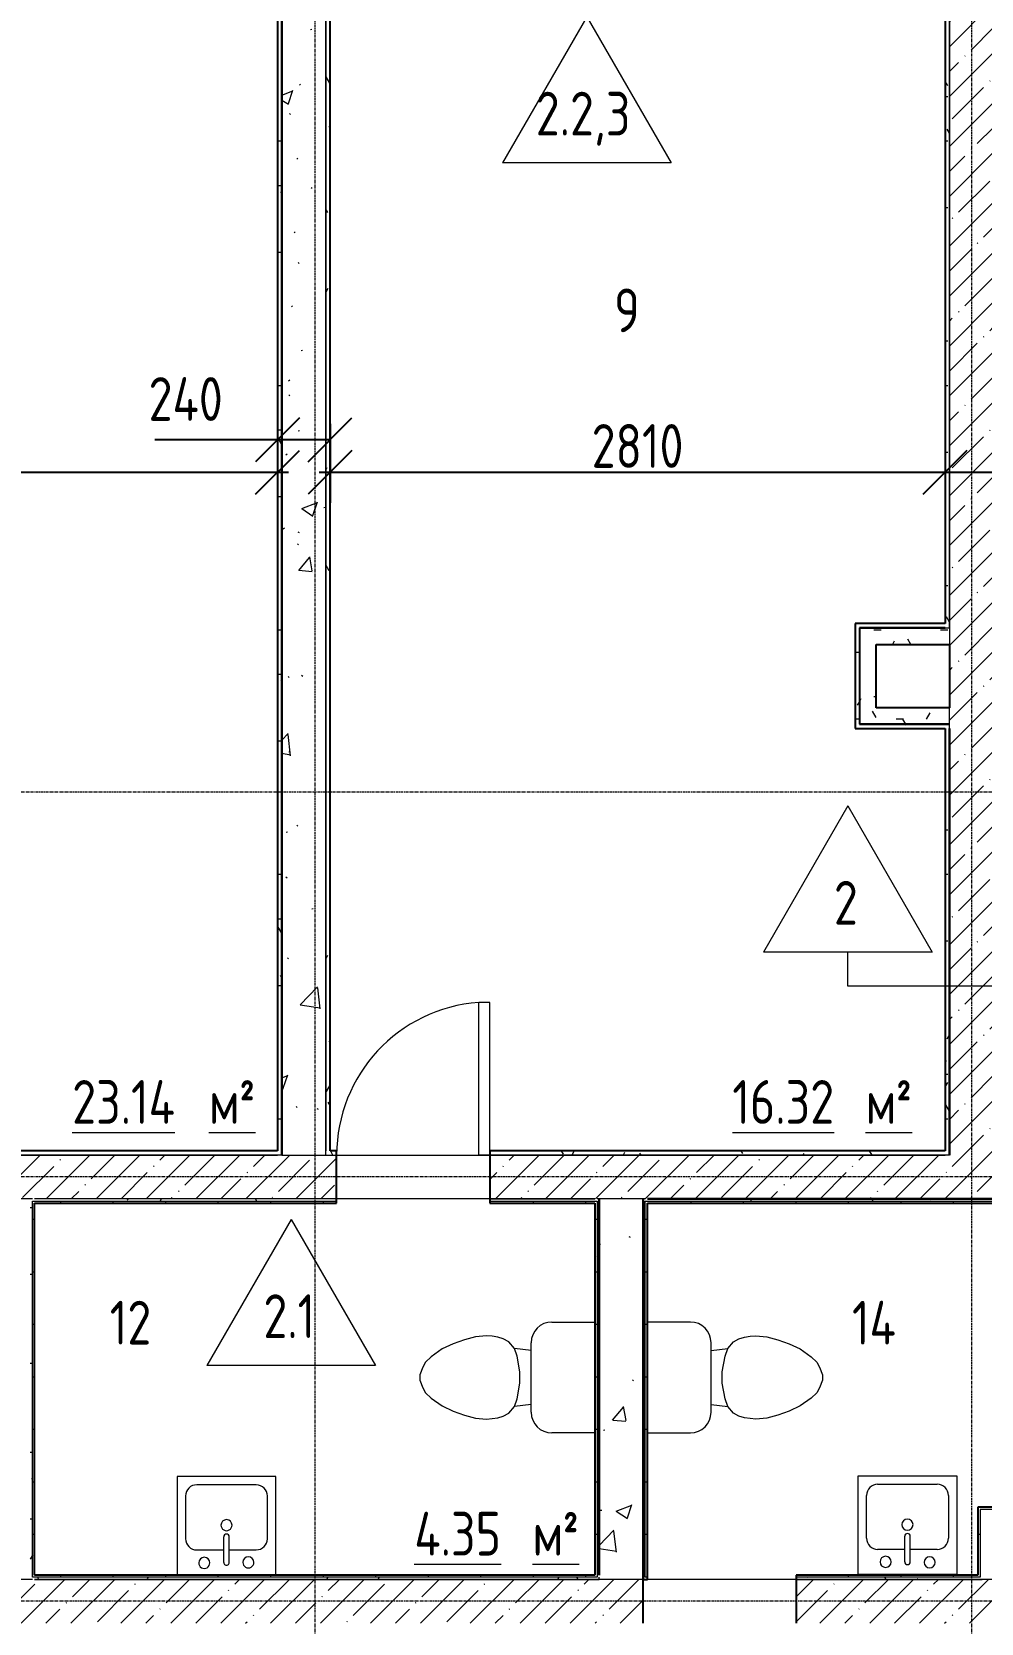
# Model space of a CAD drawing. Header units: millimetres. Extents: x -11854 to 4360091, y -19344 to 4989148.
# Drawn here: x 57830 to 62167, y 14747 to 22023 of the extents above; entities that cross this region are included whole.
import ezdxf

# ---------------------------------------------------------------- set-up
doc = ezdxf.new("R2010")
doc.units = ezdxf.units.MM
doc.linetypes.add('Линия сетки', pattern=[22.225, 12.7, -3.175, 3.175, -3.175])
doc.layers.get('0').update_dxf_attribs({"color": 254})
doc.layers.get('Defpoints').update_dxf_attribs({"color": 254})
for name, color, linetype, lineweight in [('A-ANNO-DIMS', 254, 'Continuous', 9), ('A-AREA-IDEN', 254, 'Continuous', 9), ('A-DOOR', 254, 'Continuous', 9), ('A-WALL', 254, 'Continuous', 9), ('P-SANR-FIXT', 254, 'Continuous', 9), ('S-GRID', 254, 'Continuous', 9)]:
    doc.layers.add(name, color=color, linetype=linetype, lineweight=lineweight)
doc.styles.add('ISOCPEUR', font='isocpeur.ttf', dxfattribs={"width": 0.8, "height": 200})
doc.styles.add('ISOCPEUR_B', font='', dxfattribs={"width": 0.8, "height": 200})
doc.styles.add('ISOCPEUR_B_1', font='', dxfattribs={"width": 0.8, "height": 200})
doc.styles.get('ISOCPEUR_B').set_extended_font_data('ISOCPEUR', bold=True)
doc.styles.get('ISOCPEUR_B_1').set_extended_font_data('ISOCPEUR', bold=True)
doc.dimstyles.new('2_0_мм_ISOCPEUR', dxfattribs={"dimscale": 304.8, "dimtxt": 199.196235, "dimasz": 0.656168, "dimexe": 0.459318, "dimexo": 0.625, "dimgap": 0.065617, "dimtad": 1, "dimdec": 0, "dimtxsty": 'ISOCPEUR', "dimblk1": 'OBLIQUE', "dimblk2": 'OBLIQUE', "dimsah": 1, "dimcen": 2.5, "dimdle": 0.164042, "dimazin": 3, "dimtfac": 1, "dimtix": 1, "dimtmove": 0, "dimatfit": 3, "dimfxl": 0.787402, "dimfxlon": 1, "dimtvp": 1, "dimarcsym": 2})
doc.dimstyles.new('2_0_мм_ISOCPEUR_1', dxfattribs={"dimscale": 304.8, "dimtxt": 199.196235, "dimasz": 0.656168, "dimexe": 0.459318, "dimexo": 0.625, "dimgap": 0.065617, "dimtad": 1, "dimdec": 0, "dimtxsty": 'ISOCPEUR', "dimblk1": 'OBLIQUE', "dimblk2": 'OBLIQUE', "dimsah": 1, "dimcen": 2.5, "dimdle": 0.164042, "dimazin": 3, "dimtfac": 1, "dimtix": 1, "dimtmove": 1, "dimatfit": 3, "dimfxl": 0.787402, "dimfxlon": 1, "dimtvp": 1, "dimarcsym": 2})
pattern_1 = [(50, (542041.7, 20914.14), (728.7365, -63.7558), [76.2, -838.2]), (355, (542041.7, 20914.14), (-140.9716, 764.2276), [60.96, -670.56]), (100.451, (542102.4, 20908.8), (587.77, 700.4668), [64.76, -712.36]), (46.184, (542041.7, 21117.3), (1084.3162, -168.171), [114.3, -1257.3]), (96.636, (542132, 21103.3), (949.61, 989.7098), [97.14, -1068.54]), (351.184, (542041.7, 21117.3), (949.6206, 989.7012), [91.44, -1005.84]), (21, (542143.3, 21066.54), (606.4579, -409.0606), [76.2, -838.2]), (326, (542143.3, 21066.54), (247.2083, 736.7529), [60.96, -670.56]), (71.451, (542193.8, 21032.46), (853.6683, 327.6855), [64.76, -712.36]), (37.5, (542041.67, 20914.14), (12.3547, 338.22012), [6.706, -655.726, 6.706, -674.014, -673.1]), (37.5, (542041.67, 20914.14), (12.3547, 338.22012), [-1343.152, 6.706, -666.394]), (7.5, (542041.67, 20914.14), (267.27887, 400.72213), [6.706, -381.406, 6.706, -640.486, -256.54]), (7.5, (542041.67, 20914.14), (267.27887, 400.72213), [-1035.304, 6.706, -249.834]), (327.5, (541815.1, 20914.14), (542.36333, -22.91534), [6.706, -247.294, 6.706, -785.774, -1051.56]), (327.5, (541815.1, 20914.14), (542.36333, -22.91534), [-1046.48, 6.706, -1044.854]), (317.5, (541713.5, 20914.14), (592.51696, 101.7071), [6.706, -323.494, 6.706, -519.582, -746.76]), (317.5, (541713.5, 20914.14), (592.51696, 101.7071), [-856.488, 6.706, -740.054])]
pattern_2 = [(45, (542041.67, 20914.14), (-114.049253, 114.049253), []), (45, (542155.72, 20914.14), (-114.049253, 114.049253), [201.613, -40.323, 3.353, -36.97])]
pattern_3 = [(0, (542041.67, 20914.14), (406.4, 101.6), [33.528, -271.272, 33.528, -271.272, -1625.6]), (0, (542041.67, 20914.14), (406.4, 101.6), [-609.6, 33.528, -576.072, 33.528, -271.272, -711.2]), (0, (542041.67, 20914.14), (406.4, 101.6), [-1524, 33.528, -169.672, 33.528, -474.472]), (120, (542194.07, 20964.94), (-291.18818, 301.152724), [33.528, -271.272, 33.528, -1896.872]), (120, (542194.07, 20964.94), (-291.18818, 301.152724), [-338.328, -271.272, 33.528, -576.072, -1016]), (120, (542194.07, 20964.94), (-291.18818, 301.152724), [-1219.2, 33.528, -271.272, 33.528, -677.672]), (120, (542194.07, 20964.94), (-291.18818, 301.152724), [-1557.528, -169.672, 33.528, -474.472]), (240, (542244.87, 21168.14), (-115.21182, -402.752724), [33.528, -271.272, 33.528, -1896.872]), (240, (542244.87, 21168.14), (-115.21182, -402.752724), [-338.328, -271.272, 33.528, -576.072, -1016]), (240, (542244.87, 21168.14), (-115.21182, -402.752724), [-1219.2, 33.528, -271.272, 33.528, -677.672]), (240, (542244.87, 21168.14), (-115.21182, -402.752724), [-1557.528, -169.672, 33.528, -474.472])]
pattern_4 = [(0, (542041.67, 20914.14), (0, 240), []), (90, (542041.67, 20914.14), (-240, 1e-14), [])]

# ---------------------------------------------------------------- blocks, each defined once
blk = doc.blocks.new('Одиночные-Щитовые - Дверной блок внутренний глухой ДГ 21х7 Л-4592465-1Б')
at = {"layer": 'A-DOOR', "lineweight": 18}
for p, q in [((299, 100), (299, 798.1)), ((350, 798.1), (299, 798.1)), ((350, 100), (350, 798.1)), ((350, 100), (299, 100))]:
    blk.add_line(p, q, dxfattribs=at)
at = {"layer": 'A-DOOR'}
blk.add_arc((350, 100), 700, 94.17811, 180, dxfattribs=at)
blk = doc.blocks.new('Туалет-Домашний-3D - Туалет-Домашний-3D-V10-1Б')
at = {"layer": 'P-SANR-FIXT'}
for p, q in [((-253.4, 298.4), (-253.4, 494.7)), ((253.4, 494.7), (253.4, 298.4)), ((158.7, 203.8), (-158.8, 203.8)), ((-123.5, 203.8), (-132.3, 127)), ((-25.4, 152.4), (-97.4, 139.7)), ((25.4, 152.4), (-25.4, 152.4)), ((97.4, 139.7), (25.4, 152.4)), ((123.5, 203.8), (132.3, 127)), ((-177, 76.2), (-183.8, 50.8)), ((-162.6, 101.6), (-177, 76.2)), ((-132.3, 127), (-162.6, 101.6)), ((-97.4, 139.7), (-132.3, 127)), ((132.3, 127), (97.4, 139.7)), ((162.6, 101.6), (132.3, 127)), ((177, 76.2), (162.6, 101.6)), ((183.8, 50.8), (177, 76.2)), ((-188.3, 25.3), (-190.5, 0)), ((-190.5, 0), (-186.1, -50.6)), ((-183.8, 50.8), (-188.3, 25.3)), ((188.3, 25.3), (183.8, 50.8)), ((186.1, -50.6), (190.5, 0)), ((190.5, 0), (188.3, 25.3)), ((-186.1, -50.6), (-172.4, -101.6)), ((172.4, -101.6), (186.1, -50.6)), ((-172.4, -101.6), (-153.9, -152.4)), ((153.9, -152.4), (172.4, -101.6)), ((-153.9, -152.4), (-130.2, -203.2)), ((-130.2, -203.2), (-95, -254)), ((95, -254), (130.2, -203.2)), ((130.2, -203.2), (153.9, -152.4)), ((-95, -254), (-69.6, -279.4)), ((-69.6, -279.4), (-47.6, -292.1)), ((47.6, -292.1), (69.6, -279.4)), ((69.6, -279.4), (95, -254)), ((-47.6, -292.1), (-12.7, -304.8)), ((-12.7, -304.8), (12.7, -304.8)), ((12.7, -304.8), (47.6, -292.1))]:
    blk.add_line(p, q, dxfattribs=at)
for centre, start, end in [((-158.8, 298.4), 180, 270), ((158.7, 298.4), 270, 360)]:
    blk.add_arc(centre, 94.6, start, end, dxfattribs=at)
blk = doc.blocks.new('Кухонная мойка-Островок - 450 x 450 мм-V9-1Б')
at = {"layer": 'P-SANR-FIXT'}
for p, q in [((240.7, 227.3), (-209.3, 227.3)), ((-209.3, 227.3), (-209.3, -222.7)), ((240.7, -222.7), (240.7, 227.3)), ((3, 170.2), (3, 53.1)), ((28.4, 170.2), (28.4, 53.1)), ((3, 113), (-120.4, 113)), ((151.8, 113), (28.4, 113)), ((-171.2, 62.2), (-171.2, -133.8)), ((202.6, -133.8), (202.6, 62.2)), ((-120.4, -184.6), (151.8, -184.6)), ((-209.3, -222.7), (240.7, -222.7))]:
    blk.add_line(p, q, dxfattribs=at)
for centre, radius, start, end in [((-84.3, 170.2), 25.4, 360, 180), ((-84.3, 170.2), 25.4, 180, 360), ((15.7, 170.2), 12.7, 360, 180), ((117.3, 172.3), 25.4, 360, 180), ((117.3, 172.3), 25.4, 180, 0), ((-120.4, 62.2), 50.8, 90, 180), ((151.8, 62.2), 50.8, 360, 90), ((15.7, 0), 25.4, 360, 180), ((15.7, 0), 25.4, 180, 0), ((15.7, 53.1), 12.7, 180, 0), ((-120.4, -133.8), 50.8, 180, 270), ((151.8, -133.8), 50.8, 270, 0)]:
    blk.add_arc(centre, radius, start, end, dxfattribs=at)
blk = doc.blocks.new('Туалет-Домашний-3D - Туалет-Домашний-3D-2034792-1Б')
at = {"layer": 'P-SANR-FIXT'}
for p, q in [((-69.6, 279.4), (-47.6, 292.1)), ((-47.6, 292.1), (-12.7, 304.8)), ((-12.7, 304.8), (12.7, 304.8)), ((12.7, 304.8), (47.6, 292.1)), ((47.6, 292.1), (69.6, 279.4)), ((-130.2, 203.2), (-95, 254)), ((-95, 254), (-69.6, 279.4)), ((69.6, 279.4), (95, 254)), ((95, 254), (130.2, 203.2)), ((-172.4, 101.6), (-153.9, 152.4)), ((-153.9, 152.4), (-130.2, 203.2)), ((130.2, 203.2), (153.9, 152.4)), ((153.9, 152.4), (172.4, 101.6)), ((-186.1, 50.6), (-172.4, 101.6)), ((172.4, 101.6), (186.1, 50.6)), ((-190.5, 0), (-186.1, 50.6)), ((186.1, 50.6), (190.5, 0)), ((-188.3, -25.3), (-190.5, 0)), ((-183.8, -50.8), (-188.3, -25.3)), ((-177, -76.2), (-183.8, -50.8)), ((183.8, -50.8), (177, -76.2)), ((188.3, -25.3), (183.8, -50.8)), ((190.5, 0), (188.3, -25.3)), ((-162.6, -101.6), (-177, -76.2)), ((-132.3, -127), (-162.6, -101.6)), ((-97.4, -139.7), (-132.3, -127)), ((-123.5, -203.8), (-132.3, -127)), ((-25.4, -152.4), (-97.4, -139.7)), ((97.4, -139.7), (25.4, -152.4)), ((132.3, -127), (97.4, -139.7)), ((123.5, -203.8), (132.3, -127)), ((162.6, -101.6), (132.3, -127)), ((177, -76.2), (162.6, -101.6)), ((158.7, -203.8), (-158.8, -203.8)), ((25.4, -152.4), (-25.4, -152.4)), ((-253.4, -298.4), (-253.4, -494.7)), ((253.4, -494.7), (253.4, -298.4))]:
    blk.add_line(p, q, dxfattribs=at)
for centre, start, end in [((-158.8, -298.4), 90, 180), ((158.7, -298.4), 0, 90)]:
    blk.add_arc(centre, 94.6, start, end, dxfattribs=at)
blk = doc.blocks.new('Кухонная мойка-Островок - 450 x 450 мм-2034793-1Б')
at = {"layer": 'P-SANR-FIXT'}
for p, q in [((-209.3, 222.7), (240.7, 222.7)), ((-209.3, -227.3), (-209.3, 222.7)), ((240.7, 222.7), (240.7, -227.3)), ((-120.4, 184.6), (151.8, 184.6)), ((-171.2, -62.2), (-171.2, 133.8)), ((202.6, 133.8), (202.6, -62.2)), ((3, -170.2), (3, -53.1)), ((28.4, -170.2), (28.4, -53.1)), ((3, -113), (-120.4, -113)), ((151.8, -113), (28.4, -113)), ((240.7, -227.3), (-209.3, -227.3))]:
    blk.add_line(p, q, dxfattribs=at)
for centre, radius, start, end in [((-120.4, 133.8), 50.8, 90, 180), ((151.8, 133.8), 50.8, 360, 90), ((15.7, 0), 25.4, 360, 180), ((15.7, 0), 25.4, 180, 0), ((-120.4, -62.2), 50.8, 180, 270), ((15.7, -53.1), 12.7, 360, 180), ((151.8, -62.2), 50.8, 270, 0), ((-84.3, -170.2), 25.4, 0, 180), ((-84.3, -170.2), 25.4, 180, 0), ((15.7, -170.2), 12.7, 180, 360), ((117.3, -172.3), 25.4, 360, 180), ((117.3, -172.3), 25.4, 180, 0)]:
    blk.add_arc(centre, radius, start, end, dxfattribs=at)
blk = doc.blocks.new('_Oblique')
at = {"color": 0, "linetype": 'ByBlock', "lineweight": -2}
blk.add_line((-0.5, -0.5), (0.5, 0.5), dxfattribs=at)
blk = doc.blocks.new('*D824')
at = {"layer": 'A-ANNO-DIMS', "color": 0, "lineweight": -2, "transparency": 16777216}
for p, q in [((55642.5, 20230.5), (55642.5, 19869.5)), ((58952.5, 20230.5), (58952.5, 19869.5)), ((55592.5, 20009.5), (59002.5, 20009.5))]:
    blk.add_line(p, q, dxfattribs=at)
at = {"layer": 'Defpoints', "color": 0, "transparency": 16777216}
for p in [(55642.5, 20249.5), (58952.5, 20249.5), (58952.5, 20009.5)]:
    blk.add_point(p, dxfattribs=at)
at = {"layer": 'A-ANNO-DIMS', "color": 0, "lineweight": -2, "transparency": 16777216, "xscale": 200, "yscale": 200, "zscale": 200, "rotation": 180}
blk.add_blockref('_Oblique', (55642.5, 20009.5), dxfattribs=at)
at = {"layer": 'A-ANNO-DIMS', "color": 0, "lineweight": -2, "transparency": 16777216, "xscale": 200, "yscale": 200, "zscale": 200}
blk.add_blockref('_Oblique', (58952.5, 20009.5), dxfattribs=at)
at = {"layer": 'A-ANNO-DIMS', "color": 0, "transparency": 16777216, "insert": (57297.5, 20129.5), "char_height": 200, "width": 496.458, "attachment_point": 5, "style": 'ISOCPEUR'}
blk.add_mtext('\\A1;3310', dxfattribs=at)
blk = doc.blocks.new('*D825')
at = {"layer": 'A-ANNO-DIMS', "color": 0, "lineweight": -2, "transparency": 16777216}
for p, q in [((58952.5, 20230.5), (58952.5, 20017.5)), ((59192.5, 20230.5), (59192.5, 20017.5)), ((58952.5, 20157.5), (58392.5, 20157.5)), ((59192.5, 20157.5), (58902.5, 20157.5))]:
    blk.add_line(p, q, dxfattribs=at)
at = {"layer": 'Defpoints', "color": 0, "transparency": 16777216}
for p in [(58952.5, 20249.5), (59192.5, 20249.5), (59192.5, 20157.5)]:
    blk.add_point(p, dxfattribs=at)
at = {"layer": 'A-ANNO-DIMS', "color": 0, "lineweight": -2, "transparency": 16777216, "xscale": 200, "yscale": 200, "zscale": 200, "rotation": 180}
blk.add_blockref('_Oblique', (58952.5, 20157.5), dxfattribs=at)
at = {"layer": 'A-ANNO-DIMS', "color": 0, "lineweight": -2, "transparency": 16777216, "xscale": 200, "yscale": 200, "zscale": 200}
blk.add_blockref('_Oblique', (59192.5, 20157.5), dxfattribs=at)
at = {"layer": 'A-ANNO-DIMS', "color": 0, "transparency": 16777216, "insert": (58363.3, 20444.1), "char_height": 200, "width": 418.312, "attachment_point": 1, "line_spacing_factor": 1.149209, "style": 'ISOCPEUR'}
blk.add_mtext('\\A1;240', dxfattribs=at)
blk = doc.blocks.new('*D826')
at = {"layer": 'A-ANNO-DIMS', "color": 0, "lineweight": -2, "transparency": 16777216}
for p, q in [((59192.5, 20230.5), (59192.5, 19869.5)), ((62002.5, 20230.5), (62002.5, 19869.5)), ((59142.5, 20009.5), (62052.5, 20009.5))]:
    blk.add_line(p, q, dxfattribs=at)
at = {"layer": 'Defpoints', "color": 0, "transparency": 16777216}
for p in [(59192.5, 20249.5), (62002.5, 20249.5), (62002.5, 20009.5)]:
    blk.add_point(p, dxfattribs=at)
at = {"layer": 'A-ANNO-DIMS', "color": 0, "lineweight": -2, "transparency": 16777216, "xscale": 200, "yscale": 200, "zscale": 200, "rotation": 180}
blk.add_blockref('_Oblique', (59192.5, 20009.5), dxfattribs=at)
at = {"layer": 'A-ANNO-DIMS', "color": 0, "lineweight": -2, "transparency": 16777216, "xscale": 200, "yscale": 200, "zscale": 200}
blk.add_blockref('_Oblique', (62002.5, 20009.5), dxfattribs=at)
at = {"layer": 'A-ANNO-DIMS', "color": 0, "transparency": 16777216, "insert": (60597.5, 20129.5), "char_height": 200, "width": 496.458, "attachment_point": 5, "style": 'ISOCPEUR'}
blk.add_mtext('\\A1;2810', dxfattribs=at)
blk = doc.blocks.new('*D827')
at = {"layer": 'A-ANNO-DIMS', "color": 0, "lineweight": -2, "transparency": 16777216}
for p, q in [((62002.5, 20230.5), (62002.5, 19869.5)), ((64142.5, 20230.5), (64142.5, 19869.5)), ((61952.5, 20009.5), (64192.5, 20009.5))]:
    blk.add_line(p, q, dxfattribs=at)
at = {"layer": 'Defpoints', "color": 0, "transparency": 16777216}
for p in [(62002.5, 20249.5), (64142.5, 20249.5), (64142.5, 20009.5)]:
    blk.add_point(p, dxfattribs=at)
at = {"layer": 'A-ANNO-DIMS', "color": 0, "lineweight": -2, "transparency": 16777216, "xscale": 200, "yscale": 200, "zscale": 200, "rotation": 180}
blk.add_blockref('_Oblique', (62002.5, 20009.5), dxfattribs=at)
at = {"layer": 'A-ANNO-DIMS', "color": 0, "lineweight": -2, "transparency": 16777216, "xscale": 200, "yscale": 200, "zscale": 200}
blk.add_blockref('_Oblique', (64142.5, 20009.5), dxfattribs=at)
at = {"layer": 'A-ANNO-DIMS', "color": 0, "transparency": 16777216, "insert": (63072.5, 20129.5), "char_height": 200, "width": 514.846, "attachment_point": 5, "style": 'ISOCPEUR'}
blk.add_mtext('\\A1;2140', dxfattribs=at)
blk = doc.blocks.new('МАРКА ПОМЕЩЕНИЯ - ПОЛЫ - ОТДЕЛКА ПОЛА-6347798-1Б')
at = {"layer": 'A-AREA-IDEN'}
for p, q in [((0, 4.233), (-3.855, -2.444)), ((0, 4.233), (3.855, -2.444)), ((3.855, -2.444), (-3.855, -2.444))]:
    blk.add_line(p, q, dxfattribs=at)

msp = doc.modelspace()

# ---------------------------------------------------------------- hatches: boundary and pattern name
at = {"layer": 'A-WALL'}
h = msp.add_hatch(dxfattribs=at)
h.set_pattern_fill('FP_5', color=8, style=0, pattern_type=2)
h.set_pattern_definition(pattern_3)
h.paths.add_polyline_path([(58952.5, 16887.4), (58972.5, 16887.4), (58972.5, 23526.8), (58952.5, 23536), (58952.5, 16907.4)])
h = msp.add_hatch(dxfattribs=at)
h.set_pattern_fill('FP_1', color=8, style=0, pattern_type=2)
h.set_pattern_definition(pattern_2)
h.paths.add_polyline_path([(62022.6, 16887.4), (62222.6, 16887.4), (62222.6, 23017.4), (62022.6, 23017.4), (62022.6, 16927)])
h = msp.add_hatch(dxfattribs=at)
h.set_pattern_fill('FP_5', color=8, style=0, pattern_type=2)
h.set_pattern_definition(pattern_3)
h.paths.add_polyline_path([(62002.5, 19297.4), (62022.5, 19297.4), (62022.5, 22817.4), (62002.5, 22817.4), (62002.5, 19317.4)])
h = msp.add_hatch(dxfattribs=at)
h.set_pattern_fill('FP_2', color=8, style=0, pattern_type=2)
h.set_pattern_definition(pattern_1)
h.paths.add_polyline_path([(58972.6, 16887.4), (59172.6, 16887.4), (59172.6, 22217.4), (58972.6, 22217.4), (58972.6, 17911.5)])
h = msp.add_hatch(dxfattribs=at)
h.set_pattern_fill('FP_5', color=8, style=0, pattern_type=2)
h.set_pattern_definition(pattern_3)
h.paths.add_polyline_path([(59192.5, 16907.4), (59192.5, 22197.4), (59172.5, 22197.4), (59172.5, 16907.4)])
h = msp.add_hatch(dxfattribs=at)
h.set_pattern_fill('FP_5', color=8, style=0, pattern_type=2)
h.set_pattern_definition(pattern_3)
h.paths.add_polyline_path([(61612.5, 18837.4), (61612.5, 19297.4), (61592.5, 19297.4), (61592.5, 18837.4)])
h = msp.add_hatch(dxfattribs=at)
h.set_pattern_fill('FP_5', color=8, style=0, pattern_type=2)
h.set_pattern_definition(pattern_3)
h.paths.add_polyline_path([(61612.3, 18932.4), (61687.3, 18932.4), (61687.3, 19297.4), (61612.3, 19297.4)])
h = msp.add_hatch(dxfattribs=at)
h.set_pattern_fill('FP_5', color=8, style=0, pattern_type=2)
h.set_pattern_definition(pattern_3)
h.paths.add_polyline_path([(61687.3, 19222.4), (62022.6, 19222.4), (62022.6, 19297.4), (61687.3, 19297.4)])
h = msp.add_hatch(dxfattribs=at)
h.set_pattern_fill('FP_5', color=8, style=0, pattern_type=2)
h.set_pattern_definition(pattern_3)
h.paths.add_polyline_path([(61612.3, 18857.4), (62022.6, 18857.4), (62022.6, 18932.4), (61612.3, 18932.4)])
h = msp.add_hatch(dxfattribs=at)
h.set_pattern_fill('FP_5', color=8, style=0, pattern_type=2)
h.set_pattern_definition(pattern_3)
h.paths.add_polyline_path([(62002.5, 18837.4), (62022.6, 18837.4), (62022.6, 18857.4), (61612.5, 18857.4), (61612.5, 18837.4), (61694.9, 18837.4)])
h = msp.add_hatch(dxfattribs=at)
h.set_pattern_fill('FP_5', color=8, style=0, pattern_type=2)
h.set_pattern_definition(pattern_3)
h.paths.add_polyline_path([(62002.5, 16887.4), (62022.5, 16887.4), (62022.5, 18837.4), (62002.5, 18837.4), (62002.5, 16907.4)])
h = msp.add_hatch(dxfattribs=at)
h.set_pattern_fill('FP_1', color=8, style=0, pattern_type=2)
h.set_pattern_definition(pattern_2)
h.paths.add_polyline_path([(53272.6, 16687.4), (56622.6, 16687.4), (56622.6, 16887.4), (53272.6, 16887.4)])
h.paths.add_polyline_path([(57322.6, 16687.4), (59222.6, 16687.4), (59222.6, 16887.4), (57322.6, 16887.4)])
h.paths.add_polyline_path([(59922.6, 16687.4), (65002.4, 16687.4), (65002.4, 16887.4), (59922.6, 16887.4)])
h.paths.add_polyline_path([(65702.4, 16687.4), (66022.6, 16687.4), (66022.6, 16887.4), (65702.4, 16887.4)])
h = msp.add_hatch(dxfattribs=at)
h.set_pattern_fill('FP_5', color=8, style=0, pattern_type=2)
h.set_pattern_definition(pattern_3)
h.paths.add_polyline_path([(58184.1, 16887.4), (58952.5, 16887.4), (58952.5, 16907.4), (57322.6, 16907.4), (57322.6, 16887.4)])
h.paths.add_polyline_path([(55843.6, 16887.4), (56622.6, 16887.4), (56622.6, 16907.4), (55722.6, 16907.4), (55722.6, 16887.4)])
h = msp.add_hatch(dxfattribs=at)
h.set_pattern_fill('FP_5', color=8, style=0, pattern_type=2)
h.set_pattern_definition(pattern_3)
h.paths.add_polyline_path([(62002.5, 16887.4), (62002.5, 16907.4), (59922.6, 16907.4), (59922.6, 16887.4), (61694.9, 16887.4)])
h.paths.add_polyline_path([(59172.6, 16887.4), (59222.6, 16887.4), (59222.6, 16907.4), (59172.6, 16907.4)])
h = msp.add_hatch(dxfattribs=at)
h.set_pattern_fill('FP_5', color=8, style=0, pattern_type=2)
h.set_pattern_definition(pattern_3)
h.paths.add_polyline_path([(57822.5, 14947.4), (57832.5, 14947.4), (57832.5, 16687.4), (57822.5, 16687.4), (57822.5, 14957.9)])
h = msp.add_hatch(dxfattribs=at)
h.set_pattern_fill('FP_5', color=8, style=0, pattern_type=2)
h.set_pattern_definition(pattern_3)
h.paths.add_polyline_path([(60412.5, 16677.4), (60412.5, 16687.4), (59922.6, 16687.4), (59922.6, 16677.4), (60402.5, 16677.4)])
h.paths.add_polyline_path([(59222.6, 16677.4), (59222.6, 16687.4), (57832.5, 16687.4), (57832.5, 16677.4), (58184.1, 16677.4)])
h = msp.add_hatch(dxfattribs=at)
h.set_pattern_fill('FP_6', color=8, style=0, pattern_type=2)
h.set_pattern_definition(pattern_4)
h.paths.add_polyline_path([(57842.5, 14957.4), (57842.5, 16677.4), (57832.5, 16677.4), (57832.5, 14957.4)])
h = msp.add_hatch(dxfattribs=at)
h.set_pattern_fill('FP_6', color=8, style=0, pattern_type=2)
h.set_pattern_definition(pattern_4)
h.paths.add_polyline_path([(60402.5, 16667.4), (60402.5, 16677.4), (59922.6, 16677.4), (59922.6, 16667.4), (59939.5, 16667.4)])
h.paths.add_polyline_path([(59222.6, 16667.4), (59222.6, 16677.4), (57842.5, 16677.4), (57842.5, 16667.4), (58184.1, 16667.4)])
h = msp.add_hatch(dxfattribs=at)
h.set_pattern_fill('FP_6', color=8, style=0, pattern_type=2)
h.set_pattern_definition(pattern_4)
h.paths.add_polyline_path([(60412.5, 14967.4), (60412.5, 16677.4), (60402.5, 16677.4), (60402.5, 14967.4)])
h = msp.add_hatch(dxfattribs=at)
h.set_pattern_fill('FP_5', color=8, style=0, pattern_type=2)
h.set_pattern_definition(pattern_3)
h.paths.add_polyline_path([(60412.5, 14957.4), (60422.6, 14957.9), (60422.5, 14967.4), (60422.5, 16687.4), (60412.5, 16687.4), (60412.5, 14957.9)])
h = msp.add_hatch(dxfattribs=at)
h.set_pattern_fill('FP_2', color=8, style=0, pattern_type=2)
h.set_pattern_definition(pattern_1)
h.paths.add_polyline_path([(60422.6, 14947.4), (60622.6, 14947.4), (60622.6, 16687.4), (60422.6, 16687.4), (60422.6, 14957.4)])
h = msp.add_hatch(dxfattribs=at)
h.set_pattern_fill('FP_5', color=8, style=0, pattern_type=2)
h.set_pattern_definition(pattern_3)
h.paths.add_polyline_path([(60622.5, 14947.4), (60632.5, 14947.4), (60632.5, 16687.4), (60622.5, 16687.4), (60622.5, 14957.9)])
h = msp.add_hatch(dxfattribs=at)
h.set_pattern_fill('FP_5', color=8, style=0, pattern_type=2)
h.set_pattern_definition(pattern_3)
h.paths.add_polyline_path([(63202.5, 16677.4), (63212.5, 16677.4), (63212.5, 16687.4), (60632.5, 16687.4), (60632.5, 16677.4), (62865.1, 16677.4)])
h = msp.add_hatch(dxfattribs=at)
h.set_pattern_fill('FP_6', color=8, style=0, pattern_type=2)
h.set_pattern_definition(pattern_4)
h.paths.add_polyline_path([(60642.5, 14957.4), (60642.5, 16677.4), (60632.5, 16677.4), (60632.5, 14957.4)])
h = msp.add_hatch(dxfattribs=at)
h.set_pattern_fill('FP_6', color=8, style=0, pattern_type=2)
h.set_pattern_definition(pattern_4)
h.paths.add_polyline_path([(63202.5, 16667.4), (63202.5, 16677.4), (60642.5, 16677.4), (60642.5, 16667.4), (62865.1, 16667.4)])
h = msp.add_hatch(dxfattribs=at)
h.set_pattern_fill('FP_6', color=8, style=0, pattern_type=2)
h.set_pattern_definition(pattern_4)
h.paths.add_polyline_path([(62162.5, 14967.4), (62162.5, 15277.4), (62152.5, 15277.4), (62152.5, 14967.4)])
h = msp.add_hatch(dxfattribs=at)
h.set_pattern_fill('FP_6', color=8, style=0, pattern_type=2)
h.set_pattern_definition(pattern_4)
h.paths.add_polyline_path([(62162.5, 15267.4), (62547.3, 15267.4), (62547.3, 15277.4), (62162.5, 15277.4)])
h = msp.add_hatch(dxfattribs=at)
h.set_pattern_fill('FP_1', color=8, style=0, pattern_type=2)
h.set_pattern_definition(pattern_2)
h.paths.add_polyline_path([(53272.6, 14747.4), (55522.6, 14747.4), (55522.6, 14947.4), (53272.6, 14947.4)])
h.paths.add_polyline_path([(55722.6, 14747.4), (60622.6, 14747.4), (60622.6, 14947.4), (55722.6, 14947.4)])
h.paths.add_polyline_path([(61322.6, 14747.4), (63422.6, 14747.4), (63422.6, 14947.4), (61322.6, 14947.4)])
h = msp.add_hatch(dxfattribs=at)
h.set_pattern_fill('FP_5', color=8, style=0, pattern_type=2)
h.set_pattern_definition(pattern_3)
h.paths.add_polyline_path([(60422.6, 14947.4), (60422.6, 14957.4), (57832.5, 14957.4), (57832.5, 14947.4), (59354.4, 14947.4)])
h = msp.add_hatch(dxfattribs=at)
h.set_pattern_fill('FP_6', color=8, style=0, pattern_type=2)
h.set_pattern_definition(pattern_4)
h.paths.add_polyline_path([(60412.5, 14957.4), (60412.5, 14967.4), (57842.5, 14967.4), (57842.5, 14957.4), (59354.4, 14957.4)])
h = msp.add_hatch(dxfattribs=at)
h.set_pattern_fill('FP_5', color=8, style=0, pattern_type=2)
h.set_pattern_definition(pattern_3)
h.paths.add_polyline_path([(62172.6, 14947.4), (62172.6, 14957.4), (61322.6, 14957.4), (61322.6, 14947.4), (61987.4, 14947.4)])
h.paths.add_polyline_path([(60632.5, 14947.4), (60642.5, 14947.4), (60642.5, 14957.4), (60632.5, 14957.4)])
h = msp.add_hatch(dxfattribs=at)
h.set_pattern_fill('FP_6', color=8, style=0, pattern_type=2)
h.set_pattern_definition(pattern_4)
h.paths.add_polyline_path([(62162.5, 14957.4), (62162.5, 14967.4), (61322.6, 14967.4), (61322.6, 14957.4), (61987.4, 14957.4)])

# ---------------------------------------------------------------- linework, layer by layer
at = {"layer": 'A-AREA-IDEN', "color": 8}
for p, q in [((61558, 17659.1), (61558, 17815.9)), ((62520.3, 17659.1), (61558, 17659.1))]:
    msp.add_line(p, q, dxfattribs=at)
at = {"layer": 'A-WALL', "color": 8, "lineweight": 25}
for p, q in [((58952.5, 23536), (58952.5, 16907.4)), ((58972.5, 16887.4), (58972.5, 23526.8)), ((62002.5, 22817.4), (62002.5, 19317.4)), ((58972.6, 22217.4), (58972.6, 16887.4)), ((59192.5, 16907.4), (59192.5, 22197.4)), ((62002.5, 19317.4), (61592.5, 19317.4)), ((61592.5, 19317.4), (61592.5, 18837.4)), ((61612.3, 19297.4), (61612.3, 18857.4)), ((62002.5, 19297.4), (61612.3, 19297.4)), ((61612.5, 19297.4), (62002.5, 19297.4)), ((61612.5, 18857.4), (61612.5, 19297.4)), ((61687.3, 18932.4), (61687.3, 19222.4)), ((61687.3, 19222.4), (62022.6, 19222.4)), ((62022.6, 19222.4), (62022.6, 18932.4)), ((62022.6, 18932.4), (61687.3, 18932.4)), ((61612.3, 18857.4), (62022.6, 18857.4)), ((62022.6, 18857.4), (61612.5, 18857.4)), ((61592.5, 18837.4), (62002.5, 18837.4)), ((62002.5, 18837.4), (62002.5, 16907.4)), ((62022.5, 16887.4), (62022.5, 18837.4)), ((62022.6, 18837.4), (62022.6, 16887.4)), ((58952.5, 16907.4), (57322.6, 16907.4)), ((59222.6, 16907.4), (59192.5, 16907.4)), ((59222.6, 16887.4), (59222.6, 16907.4)), ((59222.6, 16687.4), (59222.6, 16887.4)), ((62002.5, 16907.4), (59922.6, 16907.4)), ((59922.6, 16907.4), (59922.6, 16887.4)), ((59922.6, 16887.4), (59922.6, 16687.4)), ((57842.5, 14967.4), (57842.5, 16667.4)), ((57842.5, 16667.4), (59222.6, 16667.4)), ((59222.6, 16667.4), (59222.6, 16687.4)), ((59922.6, 16687.4), (59922.6, 16667.4)), ((59922.6, 16667.4), (60402.5, 16667.4)), ((60402.5, 16667.4), (60402.5, 14967.4)), ((60422.5, 14967.4), (60422.5, 16687.4)), ((60422.6, 16687.4), (60422.6, 14967.4)), ((60622.5, 16687.4), (60622.5, 14947.4)), ((60622.6, 14747.4), (60622.6, 16687.4)), ((60642.5, 16687.4), (63202.5, 16687.4)), ((63202.5, 16687.4), (60642.5, 16687.4)), ((60642.5, 14947.4), (60642.5, 16667.4)), ((60642.5, 16667.4), (63202.5, 16667.4)), ((62152.5, 15277.4), (62152.5, 14967.4)), ((62547.3, 15277.4), (62152.5, 15277.4)), ((60402.5, 14967.4), (57842.5, 14967.4)), ((60622.5, 14947.4), (60642.5, 14947.4)), ((62152.5, 14967.4), (61322.6, 14967.4)), ((61322.6, 14967.4), (61322.6, 14947.4)), ((61322.6, 14947.4), (61322.6, 14747.4))]:
    msp.add_line(p, q, dxfattribs=at)
at = {"layer": 'A-WALL', "color": 8}
for p, q in [((62022.5, 19297.4), (62022.5, 22817.4)), ((62022.6, 22817.4), (62022.6, 19222.4)), ((59172.5, 22197.4), (59172.5, 16907.4)), ((59172.6, 16887.4), (59172.6, 22217.4)), ((62002.5, 19297.4), (62022.5, 19297.4)), ((62022.6, 18857.4), (62022.6, 18932.4)), ((62022.6, 18837.4), (62022.6, 18857.4)), ((58972.5, 16887.4), (55722.6, 16887.4)), ((57322.6, 16887.4), (58952.5, 16887.4)), ((58972.6, 16887.4), (59922.6, 16887.4)), ((59172.6, 16887.4), (59222.6, 16887.4)), ((62022.5, 16887.4), (59922.6, 16887.4)), ((59922.6, 16887.4), (62002.5, 16887.4)), ((57832.5, 16687.4), (57627.5, 16687.4)), ((57832.5, 14957.4), (57832.5, 16677.4)), ((57832.5, 16677.4), (59222.6, 16677.4)), ((59922.6, 16687.4), (57842.5, 16687.4)), ((59222.6, 16687.4), (57842.5, 16687.4)), ((59922.6, 16687.4), (60402.5, 16687.4)), ((60402.5, 16687.4), (59922.6, 16687.4)), ((59922.6, 16677.4), (60412.5, 16677.4)), ((60422.5, 16687.4), (60412.5, 16687.4)), ((60412.5, 16677.4), (60412.5, 14957.4)), ((60632.5, 16687.4), (60422.6, 16687.4)), ((60632.5, 14957.4), (60632.5, 16677.4)), ((60632.5, 16677.4), (63212.5, 16677.4)), ((62162.5, 15267.4), (62162.5, 14957.4)), ((62537.3, 15267.4), (62162.5, 15267.4)), ((57832.5, 14947.4), (55742.5, 14947.4)), ((60412.5, 14957.4), (57832.5, 14957.4)), ((60622.6, 14947.4), (57842.5, 14947.4)), ((57842.5, 14947.4), (60422.6, 14947.4)), ((60422.6, 14947.4), (60422.6, 14957.4)), ((60642.5, 14957.4), (60632.5, 14957.4)), ((62247.6, 14947.4), (60642.5, 14947.4)), ((62162.5, 14957.4), (61322.6, 14957.4)), ((61322.6, 14947.4), (62172.6, 14947.4))]:
    msp.add_line(p, q, dxfattribs=at)
at = {"layer": 'S-GRID', "color": 8, "linetype": 'Линия сетки'}
for p, q in [((59122.6, 26233.7), (59122.6, -3986)), ((62122.6, 26233.7), (62122.6, -3986)), ((84219.3, 18547.4), (45556.2, 18547.4)), ((84219.3, 16787.4), (45556.2, 16787.4)), ((84219.3, 14847.4), (45556.2, 14847.4))]:
    msp.add_line(p, q, dxfattribs=at)

# ---------------------------------------------------------------- block references
at = {"layer": 'A-AREA-IDEN', "color": 8, "xscale": 99.99999999999991, "yscale": 99.99999999999991, "zscale": 99.99999999999991}
for p in [(60365.3, 21668.3), (61558, 18060.2), (59015, 16170.3)]:
    msp.add_blockref('МАРКА ПОМЕЩЕНИЯ - ПОЛЫ - ОТДЕЛКА ПОЛА-6347798-1Б', p, dxfattribs=at)
at = {"layer": 'A-DOOR', "color": 8}
msp.add_blockref('Одиночные-Щитовые - Дверной блок внутренний глухой ДГ 21х7 Л-4592465-1Б', (59572.6, 16787.4), dxfattribs=at)
at = {"layer": 'P-SANR-FIXT', "color": 8}
for name, p, rotation in [('Туалет-Домашний-3D - Туалет-Домашний-3D-V10-1Б', (59907.8, 15870.8), 269.9999999999787), ('Туалет-Домашний-3D - Туалет-Домашний-3D-2034792-1Б', (61137.2, 15870.8), 270.0000000009473), ('Кухонная мойка-Островок - 450 x 450 мм-V9-1Б', (58735.1, 15195.5), 180)]:
    msp.add_blockref(name, p, dxfattribs=dict(at, rotation=rotation))
msp.add_blockref('Кухонная мойка-Островок - 450 x 450 мм-2034793-1Б', (61815, 15197.9), dxfattribs=at)

# ---------------------------------------------------------------- texts
at = {"layer": 'A-AREA-IDEN', "color": 8, "char_height": 200, "attachment_point": 1}
for s, insert, width, style in [('2.2,3', (60132.3, 21748.9), 551.561, 'ISOCPEUR'), ('\\fISOCPEUR|b1|i0|c204|p34|;\\W.8;9', (60490.2, 20849.5), 147.51, 'ISOCPEUR_B'), ('\\fISOCPEUR|b0|i0|c204|p34|;\\W.8;2', (61494.6, 18140.9), 141.097, 'ISOCPEUR'), ('\\L23.14 ', (58014.3, 17230.5), 756.793, 'ISOCPEUR_B'), ('\\L\\fISOCPEUR|b1|i0|c204|p34|;\\W.8;\\Lм', (58638.7, 17230.5), 166.751, 'ISOCPEUR_B'), ('\\L\\fISOCPEUR|b1|i0|c238|p34|;\\W.8;\\L²', (58776.3, 17230.5), 128.27, 'ISOCPEUR_B_1'), ('\\L16.32 ', (61030.7, 17230.5), 737.552, 'ISOCPEUR_B'), ('\\L\\fISOCPEUR|b1|i0|c204|p34|;\\W.8;\\Lм', (61639.3, 17230.5), 166.751, 'ISOCPEUR_B'), ('\\L\\fISOCPEUR|b1|i0|c238|p34|;\\W.8;\\L²', (61776.8, 17230.5), 128.27, 'ISOCPEUR_B_1'), ('2.1', (58887.9, 16250.9), 295.021, 'ISOCPEUR'), ('12', (58186.1, 16221.3), 250.126, 'ISOCPEUR_B'), ('14', (61577.3, 16221.3), 269.367, 'ISOCPEUR_B'), ('\\L4.35 ', (59577.4, 15256.5), 654.177, 'ISOCPEUR_B'), ('\\L\\fISOCPEUR|b1|i0|c238|p34|;\\W.8;\\L²', (60254.8, 15256.5), 128.27, 'ISOCPEUR_B_1'), ('\\L\\fISOCPEUR|b1|i0|c204|p34|;\\W.8;\\Lм', (60117.2, 15256.5), 166.751, 'ISOCPEUR_B')]:
    msp.add_mtext(s, dxfattribs=dict(at, insert=insert, width=width, style=style))

# ---------------------------------------------------------------- dimensions: what is measured, and where the dimension line sits
at = {"layer": 'A-ANNO-DIMS', "color": 8}
dim = msp.add_linear_dim(base=(59192.5, 20157.5), p1=(58952.5, 20249.5), p2=(59192.5, 20249.5), dimstyle='2_0_мм_ISOCPEUR', override={"dimfxl": 239.999994}, dxfattribs=at)
dim.commit()
dim.dimension.update_dxf_attribs({"geometry": '*D825', "text_midpoint": (58572.5, 20157.5), "dimtype": 160})
for base, p1, p2, override, picture, middle in [((58952.5, 20009.5), (55642.5, 20249.5), (58952.5, 20249.5), {"dimfxl": 3310}, '*D824', (57297.5, 20129.5)), ((62002.5, 20009.5), (59192.5, 20249.5), (62002.5, 20249.5), {"dimfxl": 2809.999163}, '*D826', (60597.5, 20129.5)), ((64142.5, 20009.5), (62002.5, 20249.5), (64142.5, 20249.5), {"dimfxl": 2140}, '*D827', (63072.5, 20129.5))]:
    dim = msp.add_linear_dim(base=base, p1=p1, p2=p2, dimstyle='2_0_мм_ISOCPEUR_1', override=override, dxfattribs=at)
    dim.commit()
    dim.dimension.update_dxf_attribs({"geometry": picture, "text_midpoint": middle})

doc.saveas('drawing.dxf')
